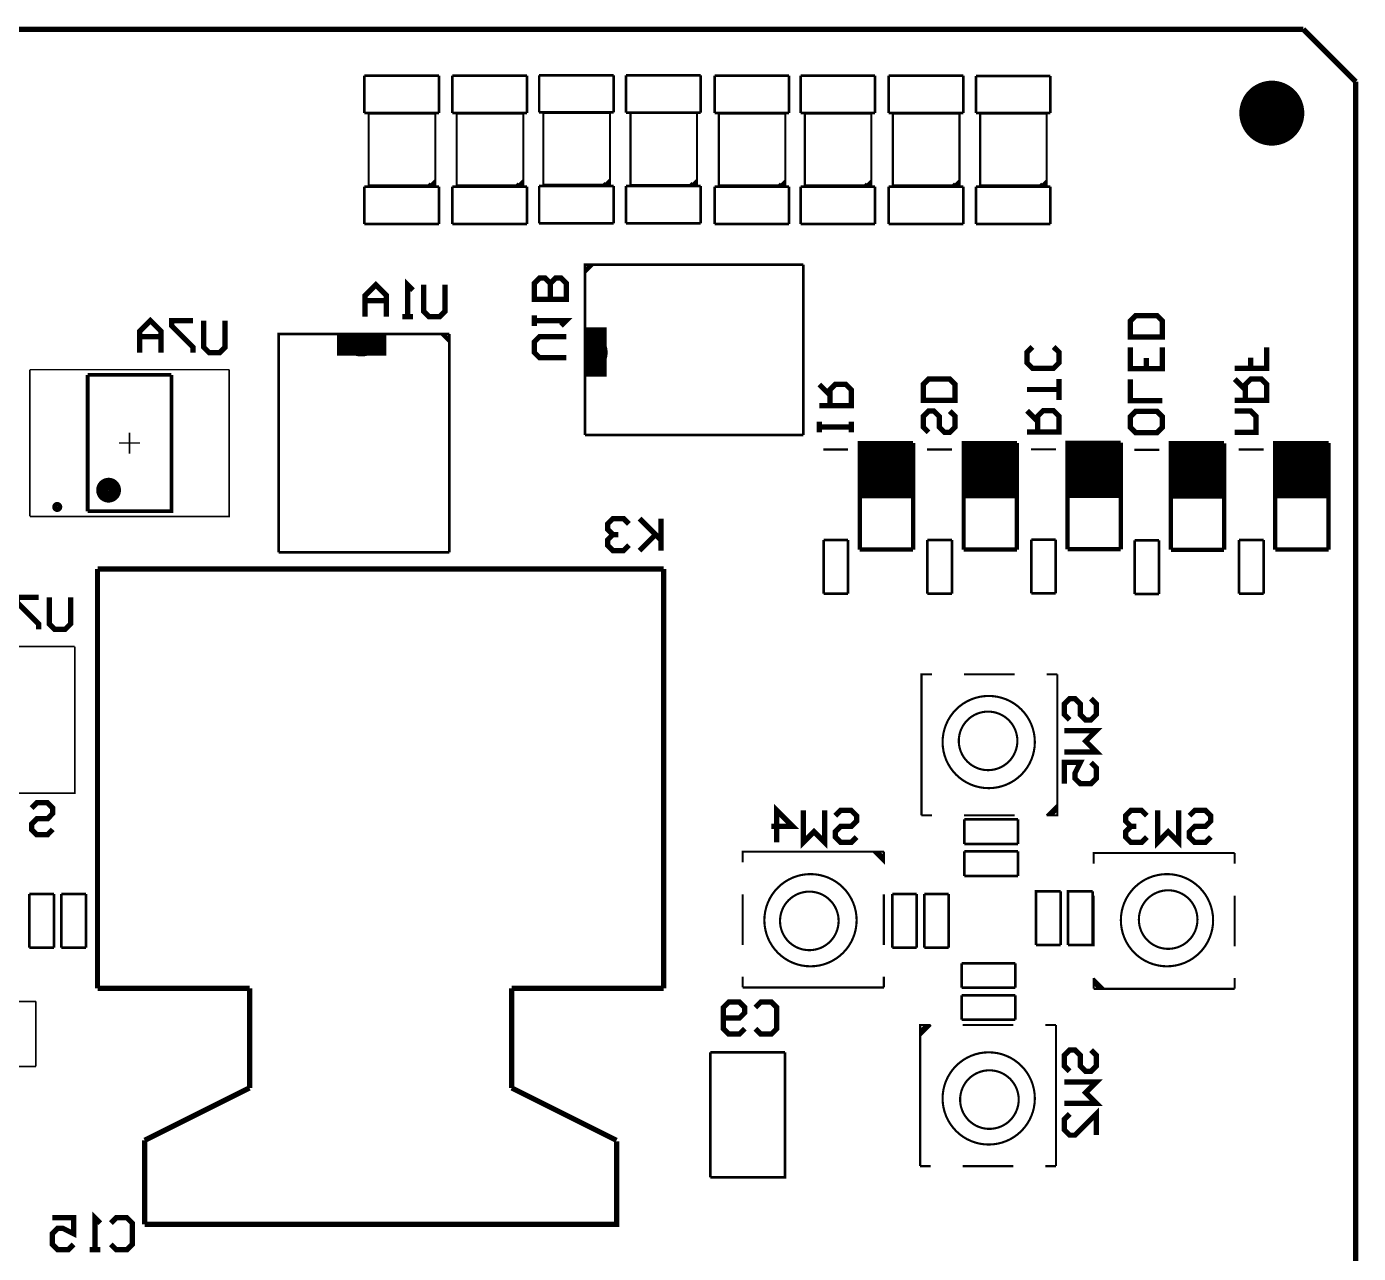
# Model space of a CAD drawing. Extents: x -0.01 to 3.94, y -0.01 to 3.94.
# Drawn here: x 1.442 to 3.942, y 1.638 to 3.942 of the extents above; entities that cross this region are included whole.
import ezdxf

# ---------------------------------------------------------------- set-up
doc = ezdxf.new("R2010")
doc.units = 0
doc.layers.get('0').update_dxf_attribs({"linetype": 'CONTINUOUS'})
for name, color, linetype in [('gbo', 1, 'CONTINUOUS'), ('gm15', 1, 'CONTINUOUS'), ('txt', 8, 'CONTINUOUS')]:
    doc.layers.add(name, color=color, linetype=linetype)

# ---------------------------------------------------------------- blocks, each defined once
blk = doc.blocks.new('D109')
at = {"const_width": 0.0996}
blk.add_lwpolyline([(-0.05, 0), (0.05, 0)], dxfattribs=at)
blk = doc.blocks.new('D179')
at = {"const_width": 0.0407}
blk.add_lwpolyline([(-0.04625, 0), (0.04625, 0)], dxfattribs=at)
blk = doc.blocks.new('D180')
at = {"const_width": 0.0925}
blk.add_lwpolyline([(-0.02035, 0), (0.02035, 0)], dxfattribs=at)
blk = doc.blocks.new('D9508')
at = {"const_width": 0.061}
blk.add_lwpolyline([(-0.0305, 0, 1), (0.0305, 0, 1)], format="xyb", close=True, dxfattribs=at)

msp = doc.modelspace()

# ---------------------------------------------------------------- linework, layer by layer
at = {"layer": 'gbo', "color": 1}
for points, const_width in [([(2.0758, 3.8496), (2.2158, 3.8496)], 0.005), ([(2.0758, 3.7796), (2.0758, 3.8496)], 0.005), ([(2.2158, 3.8496), (2.2158, 3.7796)], 0.005), ([(2.2412, 3.8496), (2.3812, 3.8496)], 0.005), ([(2.2412, 3.7796), (2.2412, 3.8496)], 0.005), ([(2.3812, 3.8496), (2.3812, 3.7796)], 0.005), ([(2.404, 3.8508), (2.544, 3.8508)], 0.005), ([(2.404, 3.7808), (2.404, 3.8508)], 0.005), ([(2.544, 3.8508), (2.544, 3.7808)], 0.005), ([(2.5673, 3.8505), (2.7073, 3.8505)], 0.005), ([(2.5673, 3.7805), (2.5673, 3.8505)], 0.005), ([(2.7073, 3.8505), (2.7073, 3.7805)], 0.005), ([(2.7333, 3.8496), (2.8733, 3.8496)], 0.005), ([(2.7333, 3.7796), (2.7333, 3.8496)], 0.005), ([(2.8733, 3.8496), (2.8733, 3.7796)], 0.005), ([(2.8947, 3.8496), (3.0347, 3.8496)], 0.005), ([(2.8947, 3.7796), (2.8947, 3.8496)], 0.005), ([(3.0347, 3.8496), (3.0347, 3.7796)], 0.005), ([(3.0601, 3.8496), (3.2001, 3.8496)], 0.005), ([(3.0601, 3.7796), (3.0601, 3.8496)], 0.005), ([(3.2001, 3.8496), (3.2001, 3.7796)], 0.005), ([(3.2239, 3.8495), (3.3639, 3.8495)], 0.005), ([(3.2239, 3.7795), (3.2239, 3.8495)], 0.005), ([(3.3639, 3.8495), (3.3639, 3.7795)], 0.005), ([(2.0758, 3.7796), (2.2158, 3.7796)], 0.005), ([(2.0839, 3.7787), (2.2089, 3.7787)], 0.004), ([(2.0839, 3.6437), (2.0839, 3.7787)], 0.004), ([(2.2089, 3.6437), (2.2089, 3.7787)], 0.004), ([(2.2412, 3.7796), (2.3812, 3.7796)], 0.005), ([(2.2492, 3.7787), (2.3742, 3.7787)], 0.004), ([(2.2492, 3.6437), (2.2492, 3.7787)], 0.004), ([(2.3742, 3.6437), (2.3742, 3.7787)], 0.004), ([(2.404, 3.7808), (2.544, 3.7808)], 0.005), ([(2.412, 3.7799), (2.537, 3.7799)], 0.004), ([(2.412, 3.6449), (2.412, 3.7799)], 0.004), ([(2.537, 3.6449), (2.537, 3.7799)], 0.004), ([(2.5673, 3.7805), (2.7073, 3.7805)], 0.005), ([(2.5754, 3.7796), (2.7004, 3.7796)], 0.004), ([(2.5754, 3.6446), (2.5754, 3.7796)], 0.004), ([(2.7004, 3.6446), (2.7004, 3.7796)], 0.004), ([(2.7333, 3.7796), (2.8733, 3.7796)], 0.005), ([(2.7413, 3.7787), (2.8663, 3.7787)], 0.004), ([(2.7413, 3.6437), (2.7413, 3.7787)], 0.004), ([(2.8663, 3.6437), (2.8663, 3.7787)], 0.004), ([(2.8947, 3.7796), (3.0347, 3.7796)], 0.005), ([(2.9028, 3.7787), (3.0278, 3.7787)], 0.004), ([(2.9028, 3.6437), (2.9028, 3.7787)], 0.004), ([(3.0278, 3.6437), (3.0278, 3.7787)], 0.004), ([(3.0601, 3.7796), (3.2001, 3.7796)], 0.005), ([(3.0681, 3.7787), (3.1931, 3.7787)], 0.004), ([(3.0681, 3.6437), (3.0681, 3.7787)], 0.004), ([(3.1931, 3.6437), (3.1931, 3.7787)], 0.004), ([(3.2239, 3.7795), (3.3639, 3.7795)], 0.005), ([(3.2319, 3.7786), (3.3569, 3.7786)], 0.004), ([(3.2319, 3.6436), (3.2319, 3.7786)], 0.004), ([(3.3569, 3.6436), (3.3569, 3.7786)], 0.004), ([(2.1989, 3.6437), (2.2089, 3.6537)], 0.004), ([(2.2029, 3.6437), (2.2089, 3.6497)], 0.004), ([(2.2089, 3.6437), (2.2089, 3.6587)], 0.004), ([(2.3642, 3.6437), (2.3742, 3.6537)], 0.004), ([(2.3682, 3.6437), (2.3742, 3.6497)], 0.004), ([(2.3742, 3.6437), (2.3742, 3.6587)], 0.004), ([(2.524, 3.6449), (2.528, 3.6489)], 0.004), ([(2.527, 3.6449), (2.537, 3.6549)], 0.004), ([(2.531, 3.6449), (2.537, 3.6509)], 0.004), ([(2.537, 3.6449), (2.537, 3.6599)], 0.004), ([(2.6874, 3.6446), (2.6914, 3.6486)], 0.004), ([(2.6904, 3.6446), (2.7004, 3.6546)], 0.004), ([(2.6944, 3.6446), (2.7004, 3.6506)], 0.004), ([(2.7004, 3.6446), (2.7004, 3.6596)], 0.004), ([(2.8563, 3.6437), (2.8663, 3.6537)], 0.004), ([(2.8603, 3.6437), (2.8663, 3.6497)], 0.004), ([(2.8663, 3.6437), (2.8663, 3.6587)], 0.004), ([(3.0178, 3.6437), (3.0278, 3.6537)], 0.004), ([(3.0218, 3.6437), (3.0278, 3.6497)], 0.004), ([(3.0278, 3.6437), (3.0278, 3.6587)], 0.004), ([(3.1831, 3.6437), (3.1931, 3.6537)], 0.004), ([(3.1871, 3.6437), (3.1931, 3.6497)], 0.004), ([(3.1931, 3.6437), (3.1931, 3.6587)], 0.004), ([(3.3469, 3.6436), (3.3569, 3.6536)], 0.004), ([(3.3509, 3.6436), (3.3569, 3.6496)], 0.004), ([(3.3569, 3.6436), (3.3569, 3.6586)], 0.004), ([(2.0758, 3.5716), (2.0758, 3.6416)], 0.005), ([(2.0758, 3.6416), (2.2158, 3.6416)], 0.005), ([(2.0839, 3.6437), (2.2089, 3.6437)], 0.004), ([(2.1949, 3.6437), (2.1959, 3.6437)], 0.004), ([(2.1959, 3.6437), (2.1999, 3.6477)], 0.004), ([(2.1989, 3.6437), (2.2089, 3.6437)], 0.004), ([(2.2158, 3.6416), (2.2158, 3.5716)], 0.005), ([(2.2412, 3.5716), (2.2412, 3.6416)], 0.005), ([(2.2412, 3.6416), (2.3812, 3.6416)], 0.005), ([(2.2492, 3.6437), (2.3742, 3.6437)], 0.004), ([(2.3602, 3.6437), (2.3612, 3.6437)], 0.004), ([(2.3612, 3.6437), (2.3652, 3.6477)], 0.004), ([(2.3642, 3.6437), (2.3742, 3.6437)], 0.004), ([(2.3812, 3.6416), (2.3812, 3.5716)], 0.005), ([(2.404, 3.5728), (2.404, 3.6428)], 0.005), ([(2.404, 3.6428), (2.544, 3.6428)], 0.005), ([(2.412, 3.6449), (2.537, 3.6449)], 0.004), ([(2.523, 3.6449), (2.524, 3.6449)], 0.004), ([(2.527, 3.6449), (2.537, 3.6449)], 0.004), ([(2.544, 3.6428), (2.544, 3.5728)], 0.005), ([(2.5673, 3.5725), (2.5673, 3.6425)], 0.005), ([(2.5673, 3.6425), (2.7073, 3.6425)], 0.005), ([(2.5754, 3.6446), (2.7004, 3.6446)], 0.004), ([(2.6864, 3.6446), (2.6874, 3.6446)], 0.004), ([(2.6904, 3.6446), (2.7004, 3.6446)], 0.004), ([(2.7073, 3.6425), (2.7073, 3.5725)], 0.005), ([(2.7333, 3.5716), (2.7333, 3.6416)], 0.005), ([(2.7333, 3.6416), (2.8733, 3.6416)], 0.005), ([(2.7413, 3.6437), (2.8663, 3.6437)], 0.004), ([(2.8523, 3.6437), (2.8533, 3.6437)], 0.004), ([(2.8533, 3.6437), (2.8573, 3.6477)], 0.004), ([(2.8563, 3.6437), (2.8663, 3.6437)], 0.004), ([(2.8733, 3.6416), (2.8733, 3.5716)], 0.005), ([(2.8947, 3.5716), (2.8947, 3.6416)], 0.005), ([(2.8947, 3.6416), (3.0347, 3.6416)], 0.005), ([(2.9028, 3.6437), (3.0278, 3.6437)], 0.004), ([(3.0138, 3.6437), (3.0148, 3.6437)], 0.004), ([(3.0148, 3.6437), (3.0188, 3.6477)], 0.004), ([(3.0178, 3.6437), (3.0278, 3.6437)], 0.004), ([(3.0347, 3.6416), (3.0347, 3.5716)], 0.005), ([(3.0601, 3.5716), (3.0601, 3.6416)], 0.005), ([(3.0601, 3.6416), (3.2001, 3.6416)], 0.005), ([(3.0681, 3.6437), (3.1931, 3.6437)], 0.004), ([(3.1791, 3.6437), (3.1801, 3.6437)], 0.004), ([(3.1801, 3.6437), (3.1841, 3.6477)], 0.004), ([(3.1831, 3.6437), (3.1931, 3.6437)], 0.004), ([(3.2001, 3.6416), (3.2001, 3.5716)], 0.005), ([(3.2239, 3.5715), (3.2239, 3.6415)], 0.005), ([(3.2239, 3.6415), (3.3639, 3.6415)], 0.005), ([(3.2319, 3.6436), (3.3569, 3.6436)], 0.004), ([(3.3429, 3.6436), (3.3439, 3.6436)], 0.004), ([(3.3439, 3.6436), (3.3479, 3.6476)], 0.004), ([(3.3469, 3.6436), (3.3569, 3.6436)], 0.004), ([(3.3639, 3.6415), (3.3639, 3.5715)], 0.005), ([(2.0758, 3.5716), (2.2158, 3.5716)], 0.005), ([(2.2412, 3.5716), (2.3812, 3.5716)], 0.005), ([(2.404, 3.5728), (2.544, 3.5728)], 0.005), ([(2.5673, 3.5725), (2.7073, 3.5725)], 0.005), ([(2.7333, 3.5716), (2.8733, 3.5716)], 0.005), ([(2.8947, 3.5716), (3.0347, 3.5716)], 0.005), ([(3.0601, 3.5716), (3.2001, 3.5716)], 0.005), ([(3.2239, 3.5715), (3.3639, 3.5715)], 0.005), ([(2.49, 3.4801), (2.505, 3.4951)], 0.005), ([(2.49, 3.4851), (2.5, 3.4951)], 0.005), ([(2.49, 3.4851), (2.49, 3.4951), (2.9, 3.4951)], 0.005), ([(2.49, 3.1751), (2.49, 3.4951)], 0.005), ([(2.5, 3.4951), (2.505, 3.4951)], 0.005), ([(2.9, 3.1751), (2.9, 3.4951)], 0.005), ([(2.1172, 3.3972), (2.1172, 3.4371), (2.0972, 3.4571), (2.0773, 3.4371), (2.0773, 3.3972), (2.0773, 3.4271), (2.1172, 3.4271)], 0.01), ([(2.1672, 3.3972), (2.1472, 3.3972), (2.1572, 3.3972), (2.1572, 3.4571), (2.1672, 3.4471)], 0.01), ([(2.2272, 3.4571), (2.2272, 3.4072), (2.2172, 3.3972), (2.1972, 3.3972), (2.1872, 3.4072), (2.1872, 3.4571)], 0.01), ([(2.455, 3.43), (2.395, 3.43), (2.395, 3.46), (2.405, 3.47), (2.415, 3.47), (2.425, 3.46), (2.425, 3.43), (2.425, 3.46), (2.435, 3.47), (2.445, 3.47), (2.455, 3.46), (2.455, 3.43)], 0.01), ([(2.395, 3.38), (2.395, 3.4), (2.395, 3.39), (2.455, 3.39), (2.445, 3.38)], 0.01), ([(3.574, 3.3594), (3.514, 3.3594), (3.514, 3.3894), (3.524, 3.3994), (3.564, 3.3994), (3.574, 3.3894), (3.574, 3.3594)], 0.01), ([(1.6942, 3.3299), (1.6942, 3.3699), (1.6742, 3.3899), (1.6542, 3.3699), (1.6542, 3.3299), (1.6542, 3.3599), (1.6942, 3.3599)], 0.01), ([(1.7542, 3.3899), (1.7142, 3.3899), (1.7142, 3.3799), (1.7542, 3.3399), (1.7542, 3.3299)], 0.01), ([(1.8142, 3.3899), (1.8142, 3.3399), (1.8042, 3.3299), (1.7842, 3.3299), (1.7742, 3.3399), (1.7742, 3.3899)], 0.01), ([(1.9151, 2.955), (1.9151, 3.365), (2.2351, 3.365)], 0.005), ([(2.2201, 3.365), (2.2351, 3.35), (2.2351, 3.355)], 0.005), ([(2.2251, 3.365), (2.2351, 3.355)], 0.005), ([(2.2251, 3.365), (2.2351, 3.365)], 0.005), ([(2.2351, 2.955), (2.2351, 3.365)], 0.005), ([(2.455, 3.32), (2.405, 3.32), (2.395, 3.33), (2.395, 3.35), (2.405, 3.36), (2.455, 3.36)], 0.01), ([(3.37, 3.3404), (3.38, 3.3305), (3.38, 3.3105), (3.37, 3.3005), (3.33, 3.3005), (3.32, 3.3105), (3.32, 3.3305), (3.33, 3.3404)], 0.01), ([(3.574, 3.3394), (3.574, 3.2995), (3.514, 3.2995), (3.514, 3.3394)], 0.01), ([(3.77, 3.3399), (3.77, 3.3), (3.74, 3.3), (3.74, 3.32), (3.74, 3.3), (3.71, 3.3)], 0.01), ([(3.544, 3.2995), (3.544, 3.3195)], 0.01), ([(1.5563, 3.288), (1.7137, 3.288)], 0.007), ([(1.5563, 3.032), (1.7137, 3.032), (1.7137, 3.288)], 0.007), ([(1.5563, 3.032), (1.5563, 3.288)], 0.007), ([(3.185, 3.24), (3.125, 3.24), (3.125, 3.27), (3.135, 3.28), (3.175, 3.28), (3.185, 3.27), (3.185, 3.24)], 0.01), ([(3.38, 3.2405), (3.38, 3.2805), (3.38, 3.2605), (3.32, 3.2605)], 0.01), ([(3.574, 3.2395), (3.514, 3.2395), (3.514, 3.2795)], 0.01), ([(3.71, 3.24), (3.77, 3.24), (3.77, 3.27), (3.76, 3.28), (3.74, 3.28), (3.73, 3.27), (3.73, 3.24)], 0.01), ([(3.73, 3.26), (3.71, 3.28)], 0.01), ([(2.93, 3.23), (2.99, 3.23), (2.99, 3.26), (2.98, 3.27), (2.96, 3.27), (2.95, 3.26), (2.95, 3.23)], 0.01), ([(2.95, 3.25), (2.93, 3.27)], 0.01), ([(3.32, 3.1805), (3.38, 3.1805), (3.38, 3.2105), (3.37, 3.2205), (3.35, 3.2205), (3.34, 3.2105), (3.34, 3.1805)], 0.01), ([(3.34, 3.2005), (3.32, 3.2205)], 0.01), ([(2.99, 3.18), (2.99, 3.2), (2.99, 3.19), (2.93, 3.19), (2.93, 3.18), (2.93, 3.2)], 0.01), ([(3.175, 3.22), (3.185, 3.21), (3.185, 3.19), (3.175, 3.18), (3.165, 3.18), (3.155, 3.19), (3.155, 3.21), (3.145, 3.22), (3.135, 3.22), (3.125, 3.21), (3.125, 3.19), (3.135, 3.18)], 0.01), ([(3.574, 3.2095), (3.574, 3.1895), (3.564, 3.1795), (3.524, 3.1795), (3.514, 3.1895), (3.514, 3.2095), (3.524, 3.2195), (3.564, 3.2195), (3.574, 3.2095)], 0.01), ([(3.71, 3.18), (3.75, 3.18), (3.75, 3.21), (3.74, 3.22), (3.71, 3.22)], 0.01), ([(2.49, 3.1751), (2.9, 3.1751)], 0.005), ([(3.006, 2.96), (3.006, 3.16), (3.106, 3.16)], 0.008), ([(3.106, 2.96), (3.106, 3.16)], 0.008), ([(3.201, 2.96), (3.201, 3.16), (3.301, 3.16)], 0.008), ([(3.301, 2.96), (3.301, 3.16)], 0.008), ([(3.396, 2.9605), (3.396, 3.1605), (3.496, 3.1605)], 0.008), ([(3.496, 2.9605), (3.496, 3.1605)], 0.008), ([(3.59, 2.9595), (3.59, 3.1595), (3.69, 3.1595)], 0.008), ([(3.69, 2.9595), (3.69, 3.1595)], 0.008), ([(3.786, 2.96), (3.786, 3.16), (3.886, 3.16)], 0.008), ([(3.886, 2.96), (3.886, 3.16)], 0.008), ([(2.9374, 3.1477), (2.9841, 3.1477)], 0.004), ([(3.1324, 3.1477), (3.1791, 3.1477)], 0.004), ([(3.3274, 3.1482), (3.3741, 3.1482)], 0.004), ([(3.5214, 3.1472), (3.5681, 3.1472)], 0.004), ([(3.7174, 3.1477), (3.7641, 3.1477)], 0.004), ([(3.006, 3.06), (3.106, 3.06)], 0.008), ([(3.201, 3.06), (3.301, 3.06)], 0.008), ([(3.396, 3.0605), (3.496, 3.0605)], 0.008), ([(3.59, 3.0595), (3.69, 3.0595)], 0.008), ([(3.786, 3.06), (3.886, 3.06)], 0.008), ([(2.5725, 3.008), (2.5625, 3.018), (2.5425, 3.018), (2.5325, 3.008), (2.5325, 2.998), (2.5425, 2.988), (2.5525, 2.988), (2.5425, 2.988), (2.5325, 2.978), (2.5325, 2.968), (2.5425, 2.958), (2.5625, 2.958), (2.5725, 2.968)], 0.01), ([(2.6325, 3.018), (2.6325, 2.958), (2.6325, 2.978), (2.5925, 3.018), (2.6225, 2.988), (2.5925, 2.958)], 0.01), ([(2.938, 2.877), (2.938, 2.978)], 0.005), ([(2.938, 2.978), (2.984, 2.978)], 0.005), ([(2.984, 2.877), (2.984, 2.978)], 0.005), ([(3.133, 2.877), (3.133, 2.978)], 0.005), ([(3.133, 2.978), (3.179, 2.978)], 0.005), ([(3.179, 2.877), (3.179, 2.978)], 0.005), ([(3.328, 2.8775), (3.328, 2.9785)], 0.005), ([(3.328, 2.9785), (3.374, 2.9785)], 0.005), ([(3.374, 2.8775), (3.374, 2.9785)], 0.005), ([(3.522, 2.8765), (3.522, 2.9775)], 0.005), ([(3.522, 2.9775), (3.568, 2.9775)], 0.005), ([(3.568, 2.8765), (3.568, 2.9775)], 0.005), ([(3.718, 2.877), (3.718, 2.978)], 0.005), ([(3.718, 2.978), (3.764, 2.978)], 0.005), ([(3.764, 2.877), (3.764, 2.978)], 0.005), ([(1.9151, 2.955), (2.2351, 2.955)], 0.005), ([(3.006, 2.96), (3.106, 2.96)], 0.008), ([(3.201, 2.96), (3.301, 2.96)], 0.008), ([(3.396, 2.9605), (3.496, 2.9605)], 0.008), ([(3.59, 2.9595), (3.69, 2.9595)], 0.008), ([(3.786, 2.96), (3.886, 2.96)], 0.008), ([(1.5748, 2.9232), (2.6378, 2.9232)], 0.01), ([(1.5748, 2.1358), (1.5748, 2.9232)], 0.01), ([(2.6378, 2.1358), (2.6378, 2.9232)], 0.01), ([(2.938, 2.877), (2.984, 2.877)], 0.005), ([(3.133, 2.877), (3.179, 2.877)], 0.005), ([(3.328, 2.8775), (3.374, 2.8775)], 0.005), ([(3.522, 2.8765), (3.568, 2.8765)], 0.005), ([(3.718, 2.877), (3.764, 2.877)], 0.005), ([(1.4642, 2.8701), (1.4242, 2.8701), (1.4242, 2.8601), (1.4642, 2.8202), (1.4642, 2.8102)], 0.01), ([(1.5242, 2.8701), (1.5242, 2.8202), (1.5142, 2.8102), (1.4942, 2.8102), (1.4842, 2.8202), (1.4842, 2.8701)], 0.01), ([(3.1218, 2.4606), (3.1218, 2.7256), (3.1418, 2.7256)], 0.004), ([(3.2018, 2.7256), (3.2968, 2.7256)], 0.004), ([(3.3568, 2.7256), (3.3768, 2.7256)], 0.004), ([(3.3768, 2.4606), (3.3768, 2.7256)], 0.004), ([(3.4, 2.64), (3.39, 2.65), (3.39, 2.67), (3.4, 2.68), (3.41, 2.68), (3.42, 2.67), (3.42, 2.65), (3.43, 2.64), (3.44, 2.64), (3.45, 2.65), (3.45, 2.67), (3.44, 2.68)], 0.01), ([(3.39, 2.62), (3.45, 2.62), (3.43, 2.6), (3.45, 2.58), (3.39, 2.58)], 0.01), ([(3.39, 2.5201), (3.39, 2.56), (3.42, 2.56), (3.41, 2.54), (3.41, 2.53), (3.42, 2.5201), (3.44, 2.5201), (3.45, 2.53), (3.45, 2.55), (3.44, 2.56)], 0.01), ([(1.4509, 2.4743), (1.4609, 2.4843), (1.4809, 2.4843), (1.4908, 2.4743), (1.4908, 2.4643), (1.4809, 2.4543), (1.4609, 2.4543), (1.4509, 2.4443), (1.4509, 2.4343), (1.4609, 2.4243), (1.4809, 2.4243), (1.4908, 2.4343)], 0.01), ([(2.85, 2.41), (2.85, 2.47), (2.88, 2.44), (2.8401, 2.44)], 0.01), ([(3.3568, 2.4606), (3.3768, 2.4806)], 0.004), ([(3.3568, 2.4606), (3.3668, 2.4606), (3.3768, 2.4706), (3.3768, 2.4756)], 0.004), ([(3.3618, 2.4606), (3.3768, 2.4756)], 0.004), ([(3.3768, 2.4756), (3.3768, 2.4806)], 0.004), ([(3.3768, 2.4756), (3.3768, 2.4806)], 0.004), ([(3.3768, 2.4606), (3.3768, 2.4806)], 0.004), ([(2.94, 2.47), (2.94, 2.41), (2.92, 2.43), (2.9, 2.41), (2.9, 2.47)], 0.01), ([(2.96, 2.46), (2.97, 2.47), (2.99, 2.47), (3, 2.46), (3, 2.45), (2.99, 2.44), (2.97, 2.44), (2.96, 2.43), (2.96, 2.42), (2.97, 2.41), (2.99, 2.41), (3, 2.42)], 0.01), ([(3.1218, 2.4606), (3.1418, 2.4606)], 0.004), ([(3.202, 2.453), (3.303, 2.453)], 0.005), ([(3.202, 2.407), (3.202, 2.453)], 0.005), ([(3.2018, 2.4606), (3.2968, 2.4606)], 0.004), ([(3.303, 2.407), (3.303, 2.453)], 0.005), ([(3.3568, 2.4606), (3.3768, 2.4606), (3.3768, 2.4706)], 0.004), ([(3.3568, 2.4606), (3.3668, 2.4606)], 0.004), ([(3.3568, 2.4606), (3.3618, 2.4606)], 0.004), ([(3.545, 2.46), (3.535, 2.47), (3.515, 2.47), (3.505, 2.46), (3.505, 2.45), (3.515, 2.44), (3.525, 2.44), (3.515, 2.44), (3.505, 2.43), (3.505, 2.42), (3.515, 2.41), (3.535, 2.41), (3.545, 2.42)], 0.01), ([(3.6049, 2.47), (3.6049, 2.41), (3.5849, 2.43), (3.565, 2.41), (3.565, 2.47)], 0.01), ([(3.6249, 2.46), (3.6349, 2.47), (3.6549, 2.47), (3.6649, 2.46), (3.6649, 2.45), (3.6549, 2.44), (3.6349, 2.44), (3.6249, 2.43), (3.6249, 2.42), (3.6349, 2.41), (3.6549, 2.41), (3.6649, 2.42)], 0.01), ([(3.202, 2.407), (3.303, 2.407)], 0.005), ([(2.7862, 2.3725), (2.7862, 2.3925), (3.0512, 2.3925)], 0.004), ([(3.0312, 2.3925), (3.0362, 2.3925)], 0.004), ([(3.0312, 2.3925), (3.0362, 2.3925)], 0.004), ([(3.0312, 2.3925), (3.0512, 2.3925)], 0.004), ([(3.0312, 2.3925), (3.0512, 2.3725), (3.0512, 2.3825)], 0.004), ([(3.0362, 2.3925), (3.0412, 2.3925)], 0.004), ([(3.0362, 2.3925), (3.0512, 2.3775)], 0.004), ([(3.0412, 2.3925), (3.0512, 2.3925)], 0.004), ([(3.0412, 2.3925), (3.0512, 2.3825)], 0.004), ([(3.0512, 2.3725), (3.0512, 2.3925)], 0.004), ([(3.0512, 2.3725), (3.0512, 2.3825)], 0.004), ([(3.0512, 2.3725), (3.0512, 2.3775)], 0.004), ([(3.202, 2.393), (3.303, 2.393)], 0.005), ([(3.202, 2.347), (3.202, 2.393)], 0.005), ([(3.303, 2.347), (3.303, 2.393)], 0.005), ([(3.4449, 2.37), (3.4449, 2.39), (3.7099, 2.39)], 0.004), ([(3.7099, 2.37), (3.7099, 2.39)], 0.004), ([(3.202, 2.347), (3.303, 2.347)], 0.005), ([(1.447, 2.212), (1.447, 2.313)], 0.005), ([(1.447, 2.313), (1.493, 2.313)], 0.005), ([(1.493, 2.212), (1.493, 2.313)], 0.005), ([(1.507, 2.212), (1.507, 2.313)], 0.005), ([(1.507, 2.313), (1.553, 2.313)], 0.005), ([(1.553, 2.212), (1.553, 2.313)], 0.005), ([(2.7862, 2.2175), (2.7862, 2.3125)], 0.004), ([(3.0512, 2.2175), (3.0512, 2.3125)], 0.004), ([(3.067, 2.212), (3.067, 2.313)], 0.005), ([(3.067, 2.313), (3.113, 2.313)], 0.005), ([(3.113, 2.212), (3.113, 2.313)], 0.005), ([(3.127, 2.212), (3.127, 2.313)], 0.005), ([(3.127, 2.313), (3.173, 2.313)], 0.005), ([(3.173, 2.212), (3.173, 2.313)], 0.005), ([(3.337, 2.217), (3.337, 2.318), (3.383, 2.318)], 0.005), ([(3.383, 2.217), (3.383, 2.318)], 0.005), ([(3.397, 2.217), (3.397, 2.318), (3.443, 2.318)], 0.005), ([(3.443, 2.217), (3.443, 2.318)], 0.005), ([(3.4449, 2.215), (3.4449, 2.31)], 0.004), ([(3.7099, 2.215), (3.7099, 2.31)], 0.004), ([(1.447, 2.212), (1.493, 2.212)], 0.005), ([(1.507, 2.212), (1.553, 2.212)], 0.005), ([(3.067, 2.212), (3.113, 2.212)], 0.005), ([(3.127, 2.212), (3.173, 2.212)], 0.005), ([(3.337, 2.217), (3.383, 2.217)], 0.005), ([(3.397, 2.217), (3.443, 2.217)], 0.005), ([(3.197, 2.183), (3.298, 2.183)], 0.005), ([(3.197, 2.137), (3.197, 2.183)], 0.005), ([(3.298, 2.137), (3.298, 2.183)], 0.005), ([(2.7862, 2.1375), (2.7862, 2.1575)], 0.004), ([(3.0512, 2.1375), (3.0512, 2.1575)], 0.004), ([(3.4449, 2.135), (3.4449, 2.155)], 0.004), ([(3.4449, 2.145), (3.4449, 2.155)], 0.004), ([(3.4449, 2.155), (3.4649, 2.135)], 0.004), ([(3.4449, 2.145), (3.4449, 2.155)], 0.004), ([(3.4449, 2.15), (3.4449, 2.155)], 0.004), ([(3.4449, 2.15), (3.4599, 2.135)], 0.004), ([(3.7099, 2.135), (3.7099, 2.155)], 0.004), ([(1.5748, 2.1358), (1.8602, 2.1358)], 0.01), ([(1.8602, 1.9488), (1.8602, 2.1358)], 0.01), ([(2.3524, 2.1358), (2.6378, 2.1358)], 0.01), ([(2.3524, 1.9488), (2.3524, 2.1358)], 0.01), ([(2.7862, 2.1375), (3.0512, 2.1375)], 0.004), ([(3.197, 2.137), (3.298, 2.137)], 0.005), ([(3.197, 2.123), (3.298, 2.123)], 0.005), ([(3.197, 2.077), (3.197, 2.123)], 0.005), ([(3.298, 2.077), (3.298, 2.123)], 0.005), ([(3.4449, 2.145), (3.4549, 2.135), (3.4599, 2.135)], 0.004), ([(3.4449, 2.135), (3.7099, 2.135)], 0.004), ([(3.4449, 2.135), (3.4549, 2.135)], 0.004), ([(3.4449, 2.135), (3.4649, 2.135)], 0.004), ([(3.4599, 2.135), (3.4649, 2.135)], 0.004), ([(3.4599, 2.135), (3.4649, 2.135)], 0.004), ([(2.79, 2.06), (2.78, 2.05), (2.76, 2.05), (2.75, 2.06), (2.75, 2.1), (2.76, 2.11), (2.78, 2.11), (2.79, 2.1), (2.79, 2.09), (2.78, 2.08), (2.75, 2.08)], 0.01), ([(2.81, 2.1), (2.82, 2.11), (2.84, 2.11), (2.85, 2.1), (2.85, 2.06), (2.84, 2.05), (2.82, 2.05), (2.81, 2.06)], 0.01), ([(3.197, 2.077), (3.298, 2.077)], 0.005), ([(3.1193, 1.8019), (3.1193, 2.0669), (3.1393, 2.0669)], 0.004), ([(3.1193, 2.0569), (3.1193, 2.0669)], 0.004), ([(3.1193, 2.0469), (3.1193, 2.0669)], 0.004), ([(3.1193, 2.0469), (3.1393, 2.0669)], 0.004), ([(3.1193, 2.0569), (3.1293, 2.0669)], 0.004), ([(3.1193, 2.0519), (3.1343, 2.0669), (3.1393, 2.0669)], 0.004), ([(3.1193, 2.0519), (3.1193, 2.0569)], 0.004), ([(3.1193, 2.0469), (3.1193, 2.0519)], 0.004), ([(3.1193, 2.0469), (3.1193, 2.0519)], 0.004), ([(3.1293, 2.0669), (3.1393, 2.0669)], 0.004), ([(3.1293, 2.0669), (3.1393, 2.0669)], 0.004), ([(3.1993, 2.0669), (3.2943, 2.0669)], 0.004), ([(3.3543, 2.0669), (3.3743, 2.0669)], 0.004), ([(3.3743, 1.8019), (3.3743, 2.0669)], 0.004), ([(2.7253, 2.0157), (2.8653, 2.0157)], 0.005), ([(2.7253, 1.7807), (2.8653, 1.7807), (2.8653, 2.0157)], 0.005), ([(2.7253, 1.7807), (2.7253, 2.0157)], 0.005), ([(3.4, 1.98), (3.39, 1.99), (3.39, 2.01), (3.4, 2.02), (3.41, 2.02), (3.42, 2.01), (3.42, 1.99), (3.43, 1.98), (3.44, 1.98), (3.45, 1.99), (3.45, 2.01), (3.44, 2.02)], 0.01), ([(1.6634, 1.8504), (1.8602, 1.9488)], 0.01), ([(2.3524, 1.9488), (2.5492, 1.8504)], 0.01), ([(3.39, 1.96), (3.45, 1.96), (3.43, 1.94), (3.45, 1.92), (3.39, 1.92)], 0.01), ([(3.45, 1.8601), (3.45, 1.9), (3.41, 1.8601), (3.4, 1.8601), (3.39, 1.87), (3.39, 1.89), (3.4, 1.9)], 0.01), ([(1.6634, 1.6929), (1.6634, 1.8504)], 0.01), ([(1.6634, 1.6929), (2.5492, 1.6929), (2.5492, 1.8484)], 0.01), ([(3.1193, 1.8019), (3.1393, 1.8019)], 0.004), ([(3.1993, 1.8019), (3.2943, 1.8019)], 0.004), ([(3.3543, 1.8019), (3.3743, 1.8019)], 0.004), ([(1.49, 1.705), (1.53, 1.705), (1.53, 1.675), (1.51, 1.685), (1.5, 1.685), (1.49, 1.675), (1.49, 1.655), (1.5, 1.645), (1.52, 1.645), (1.53, 1.655)], 0.01), ([(1.58, 1.645), (1.56, 1.645), (1.57, 1.645), (1.57, 1.705), (1.58, 1.695)], 0.01), ([(1.6, 1.695), (1.61, 1.705), (1.63, 1.705), (1.64, 1.695), (1.64, 1.655), (1.63, 1.645), (1.61, 1.645), (1.6, 1.655)], 0.01)]:
    msp.add_lwpolyline(points, dxfattribs=dict(at, const_width=const_width))
for points, const_width in [([(2.0301, 3.365), (2.0301, 3.365), (2.0301, 3.365, 1), (2.1101, 3.365), (2.1101, 3.365)], 0.005), ([(2.49, 3.2901), (2.49, 3.2901), (2.49, 3.2901, 1), (2.49, 3.3701), (2.49, 3.3701)], 0.005), ([(1.6074, 3.0714), (1.6074, 3.0714), (1.6074, 3.0714, 1), (1.5838, 3.0714), (1.5838, 3.0714), (1.5838, 3.0714, 1), (1.6074, 3.0714), (1.6074, 3.0714)], 0.023), ([(1.5041, 3.0399), (1.5041, 3.0399), (1.5041, 3.0399, 1), (1.4943, 3.0399), (1.4943, 3.0399), (1.4943, 3.0399, 1), (1.5041, 3.0399), (1.5041, 3.0399)], 0.009), ([(3.3346, 2.5984), (3.3346, 2.5984), (3.3346, 2.5984, 1), (3.1614, 2.5984), (3.1614, 2.5984), (3.1614, 2.5984, 1), (3.3346, 2.5984), (3.3346, 2.5984)], 0.004), ([(3.3018, 2.6006), (3.3018, 2.6006), (3.3018, 2.6006, 1), (3.1918, 2.6006), (3.1918, 2.6006), (3.1918, 2.6006, 1), (3.3018, 2.6006), (3.3018, 2.6006)], 0.004), ([(3, 2.2638), (3, 2.2638), (3, 2.2638, 1), (2.8268, 2.2638), (2.8268, 2.2638), (2.8268, 2.2638, 1), (3, 2.2638), (3, 2.2638)], 0.004), ([(3.6693, 2.2638), (3.6693, 2.2638), (3.6693, 2.2638, 1), (3.4961, 2.2638), (3.4961, 2.2638), (3.4961, 2.2638, 1), (3.6693, 2.2638), (3.6693, 2.2638)], 0.004), ([(2.9662, 2.2625), (2.9662, 2.2625), (2.9662, 2.2625, 1), (2.8562, 2.2625), (2.8562, 2.2625), (2.8562, 2.2625, 1), (2.9662, 2.2625), (2.9662, 2.2625)], 0.004), ([(3.6399, 2.265), (3.6399, 2.265), (3.6399, 2.265, 1), (3.5299, 2.265), (3.5299, 2.265), (3.5299, 2.265, 1), (3.6399, 2.265), (3.6399, 2.265)], 0.004), ([(3.3346, 1.9291), (3.3346, 1.9291), (3.3346, 1.9291, 1), (3.1614, 1.9291), (3.1614, 1.9291), (3.1614, 1.9291, 1), (3.3346, 1.9291), (3.3346, 1.9291)], 0.004), ([(3.3043, 1.9269), (3.3043, 1.9269), (3.3043, 1.9269, 1), (3.1943, 1.9269), (3.1943, 1.9269), (3.1943, 1.9269, 1), (3.3043, 1.9269), (3.3043, 1.9269)], 0.004)]:
    msp.add_lwpolyline(points, format="xyb", dxfattribs=dict(at, const_width=const_width))
at = {"layer": 'gm15', "color": 1}
for points, const_width in [([(0.0984, 3.937), (3.8386, 3.937)], 0.01), ([(0.0984, 3.937), (3.8386, 3.937)], 0.01), ([(3.8386, 3.937), (3.937, 3.8386)], 0.01), ([(3.8386, 3.937), (3.937, 3.8386)], 0.01), ([(3.937, 0.0984), (3.937, 3.8386)], 0.01), ([(3.937, 0.0984), (3.937, 3.8386)], 0.01), ([(1.448, 3.2978), (1.822, 3.2978)], 0.003), ([(1.448, 3.0222), (1.822, 3.0222), (1.822, 3.2978)], 0.003), ([(1.448, 3.0222), (1.448, 3.2978)], 0.003), ([(1.635, 3.1403), (1.635, 3.1797)], 0.003), ([(1.6153, 3.16), (1.6547, 3.16)], 0.003), ([(1.158, 2.7778), (1.532, 2.7778)], 0.003), ([(1.158, 2.5022), (1.532, 2.5022), (1.532, 2.7778)], 0.003), ([(1.3409, 2.1112), (1.4591, 2.1112)], 0.003), ([(1.4591, 1.9891), (1.4591, 2.1112)], 0.003), ([(1.3409, 1.9891), (1.4591, 1.9891)], 0.003)]:
    msp.add_lwpolyline(points, dxfattribs=dict(at, const_width=const_width))

# ---------------------------------------------------------------- block references
at = {"layer": 'gbo'}
for name, p in [('D180', (2.5104, 3.3308)), ('D179', (2.0708, 3.3446)), ('D109', (3.056, 3.1102)), ('D109', (3.251, 3.1102)), ('D109', (3.446, 3.1107)), ('D109', (3.64, 3.1097)), ('D109', (3.836, 3.1102))]:
    msp.add_blockref(name, p, dxfattribs=at)
at = {"layer": 'txt'}
msp.add_blockref('D9508', (3.7795, 3.7795), dxfattribs=at)

doc.saveas('drawing.dxf')
